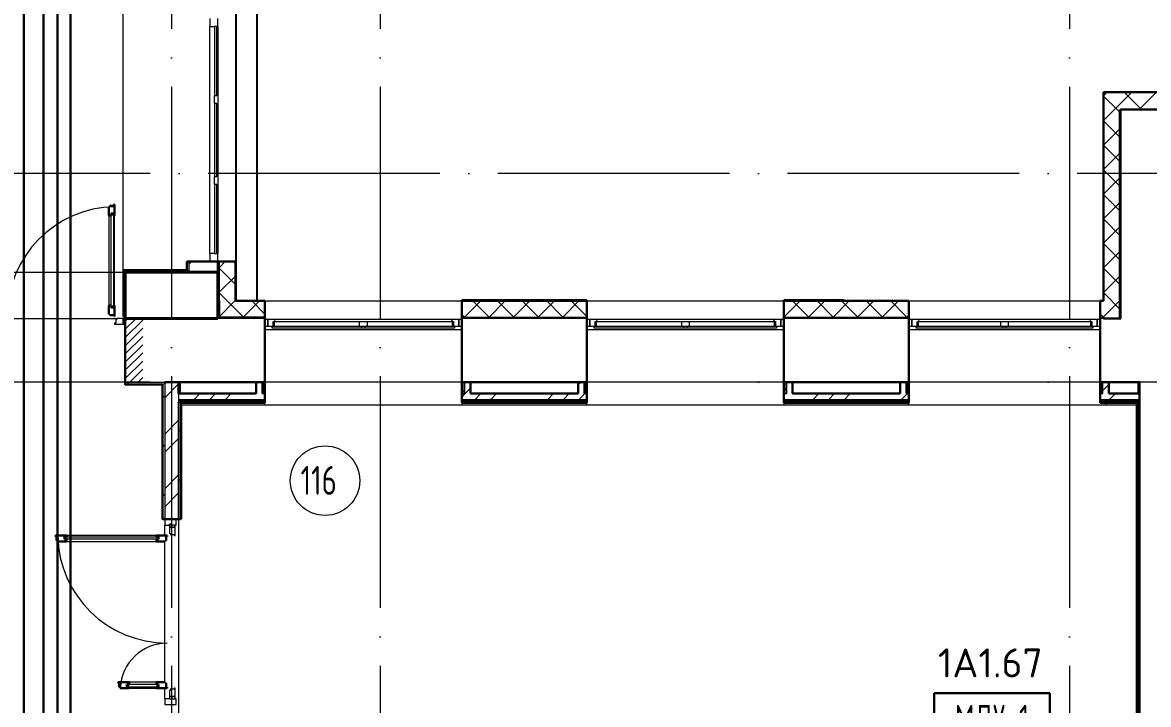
# Model space of a CAD drawing. Header units: millimetres. Extents: x -1073752 to 1436911, y -1379358 to 94781.
# Drawn here: x -1024105 to -1014384, y -905604 to -899714 of the extents above; entities that cross this region are included whole.
import ezdxf
from ezdxf.enums import TextEntityAlignment as Align

# ---------------------------------------------------------------- set-up
doc = ezdxf.new("R2010")
doc.units = ezdxf.units.MM
doc.set_wipeout_variables(frame=1)
for name, pattern in [('ADSK_Линия сетки', [25, 20, -2.5, 0, -2.5]), ('ADSK_Сверху', [450, 300, -150]), ('ADSK_Штриховая_ш2 п1_5', [4.5, 3, -1.5])]:
    doc.linetypes.add(name, pattern=pattern)
for name, color, linetype, lineweight in [('_ Окна', 7, 'Continuous', 9), ('RC-Дымоудаление', 1, 'Continuous', 30), ('Витраж', 7, 'Continuous', 9), ('Двери', 252, 'Continuous', 9), ('лс', 5, 'Continuous', 30), ('Марки помещений', 7, 'Continuous', 20), ('Несущие колонны', 7, 'Continuous', 18), ('Ограждение', 252, 'Continuous', 9), ('Окна', 7, 'Continuous', 9), ('Оси', 252, 'Continuous', 9), ('Перекрытие', 252, 'Continuous', 18), ('Стены внутренние', 7, 'Continuous', 18), ('Стены наружные', 7, 'Continuous', 18), ('Стены разрез', 7, 'Continuous', 30), ('Стены штриховка', 7, 'Continuous', 9)]:
    doc.layers.add(name, color=color, linetype=linetype, lineweight=lineweight)
doc.layers.add('RC-Позиционные_обозначения', color=7, linetype='Continuous')
doc.layers.add('Стены', color=194, linetype='Continuous')
doc.layers.add('Двери открывание', color=7, linetype='Continuous', lineweight=9, true_color=0xc0c0c0)
doc.layers.add('Линии', color=7, linetype='Continuous', lineweight=9, true_color=0x00a600)
doc.styles.add('GOST Common_3', font='', dxfattribs={"height": 3.5})
doc.styles.add('ISOCPEUR', font='isocpeur.ttf', dxfattribs={"height": 250})
doc.styles.add('RubezhCAD', font='isocpeur.ttf')
doc.styles.get("Standard").update_dxf_attribs({"font": 'arial.ttf'})
doc.styles.get('GOST Common_3').set_extended_font_data('GOST 2.304 type A')

# ---------------------------------------------------------------- blocks, each defined once
blk = doc.blocks.new('1 этаж')
at = {"layer": 'Двери', "lineweight": 18, "true_color": 0x636466}
h = blk.add_hatch(dxfattribs=at)
h.set_pattern_fill('FP_2', color=251, style=0, pattern_type=2)
h.set_pattern_definition([(45, (-31805.8, -5068.73), (-35.3553, 35.3553), [])])
h.paths.add_polyline_path([(-32555.8, -5343.7), (-32555.8, -4793.7), (-32705.8, -4793.7), (-32705.8, -5343.7)])
h.paths.add_polyline_path([(-30805.8, -5343.7), (-30655.8, -5343.7), (-30655.8, -4793.7), (-30805.8, -4793.7), (-30805.8, -4877.7)])
at = {"layer": 'Ограждение', "true_color": 0x636466}
h = blk.add_hatch(dxfattribs=at)
h.set_pattern_fill('FP_25', color=251, style=0, pattern_type=2)
h.set_pattern_definition([(0, (-32119.8, 96), (0, 600), []), (90, (-32119.8, 96), (-600, 4e-14), [])])
h.paths.add_polyline_path([(-30485.8, -6528.7), (-30485.8, -5363.7), (-30490.8, -5368.7), (-30490.8, -6528.7)])
at = {"layer": '_ Окна', "color": 251, "lineweight": 18, "true_color": 0x636466}
for p, q in [((-30075.8, -2203.7), (-30075.8, -2273.7)), ((-30005.8, -2273.7), (-30005.8, -2203.7)), ((-30075.8, -2273.7), (-30035.8, -2273.7)), ((-30015.8, -2273.7), (-30005.8, -2273.7)), ((-30035.8, -4233.7), (-30075.8, -4233.7)), ((-30075.8, -4233.7), (-30075.8, -4303.7)), ((-30005.8, -4233.7), (-30015.8, -4233.7)), ((-30005.8, -4303.7), (-30005.8, -4233.7)), ((-29516.4, -4803.7), (-29575.8, -4803.7)), ((-29575.8, -4803.7), (-29575.8, -4861.7)), ((-29529.8, -4861.7), (-29529.8, -4820.7)), ((-29529.8, -4820.7), (-29517.8, -4820.7)), ((-29511.8, -4820.7), (-29516.4, -4803.7)), ((-27985.2, -4803.7), (-27989.8, -4820.7)), ((-27925.8, -4803.7), (-27985.2, -4803.7)), ((-27983.8, -4820.7), (-27971.8, -4820.7)), ((-27971.8, -4820.7), (-27971.8, -4861.7)), ((-27925.8, -4861.7), (-27925.8, -4803.7)), ((-26736.4, -4803.7), (-26795.8, -4803.7)), ((-26795.8, -4803.7), (-26795.8, -4861.7)), ((-26749.8, -4861.7), (-26749.8, -4820.7)), ((-26749.8, -4820.7), (-26737.8, -4820.7)), ((-26731.8, -4820.7), (-26736.4, -4803.7)), ((-25205.2, -4803.7), (-25209.8, -4820.7)), ((-25145.8, -4803.7), (-25205.2, -4803.7)), ((-25203.8, -4820.7), (-25191.8, -4820.7)), ((-25191.8, -4820.7), (-25191.8, -4861.7)), ((-25145.8, -4861.7), (-25145.8, -4803.7)), ((-23956.4, -4803.7), (-24015.8, -4803.7)), ((-24015.8, -4803.7), (-24015.8, -4861.7)), ((-23969.8, -4861.7), (-23969.8, -4820.7)), ((-23969.8, -4820.7), (-23957.8, -4820.7)), ((-23951.8, -4820.7), (-23956.4, -4803.7)), ((-22475.2, -4803.7), (-22479.8, -4820.7)), ((-22415.8, -4803.7), (-22475.2, -4803.7)), ((-22473.8, -4820.7), (-22461.8, -4820.7)), ((-22461.8, -4820.7), (-22461.8, -4861.7)), ((-22415.8, -4861.7), (-22415.8, -4803.7)), ((-29575.8, -4861.7), (-29537.8, -4861.7)), ((-27963.8, -4861.7), (-27925.8, -4861.7)), ((-26795.8, -4861.7), (-26757.8, -4861.7)), ((-25183.8, -4861.7), (-25145.8, -4861.7)), ((-24015.8, -4861.7), (-23977.8, -4861.7)), ((-22453.8, -4861.7), (-22415.8, -4861.7))]:
    blk.add_line(p, q, dxfattribs=at)
at = {"layer": '_ Окна', "color": 251, "true_color": 0x636466}
for p, q in [((-30035.8, -2273.7), (-30035.8, -2868.7)), ((-30015.8, -2273.7), (-30035.8, -2273.7)), ((-30015.8, -2868.7), (-30015.8, -2273.7)), ((-30035.8, -2868.7), (-30015.8, -2868.7)), ((-30035.8, -2938.7), (-30035.8, -3568.7)), ((-30015.8, -2938.7), (-30035.8, -2938.7)), ((-30015.8, -3568.7), (-30015.8, -2938.7)), ((-30035.8, -3568.7), (-30015.8, -3568.7)), ((-30035.8, -3638.7), (-30035.8, -4233.7)), ((-30015.8, -3638.7), (-30035.8, -3638.7)), ((-30015.8, -4233.7), (-30015.8, -3638.7)), ((-30035.8, -4233.7), (-30015.8, -4233.7)), ((-29575.8, -4803.7), (-29600.8, -4803.7)), ((-29575.8, -4861.7), (-29575.8, -4803.7)), ((-27900.8, -4803.7), (-27925.8, -4803.7)), ((-27925.8, -4803.7), (-27925.8, -4861.7)), ((-26795.8, -4803.7), (-26820.8, -4803.7)), ((-26795.8, -4861.7), (-26795.8, -4803.7)), ((-25120.8, -4803.7), (-25145.8, -4803.7)), ((-25145.8, -4803.7), (-25145.8, -4861.7)), ((-24015.8, -4803.7), (-24040.8, -4803.7)), ((-24015.8, -4861.7), (-24015.8, -4803.7)), ((-22390.8, -4803.7), (-22415.8, -4803.7)), ((-22415.8, -4803.7), (-22415.8, -4861.7)), ((-29600.8, -4861.7), (-29575.8, -4861.7)), ((-27925.8, -4861.7), (-27900.8, -4861.7)), ((-26820.8, -4861.7), (-26795.8, -4861.7)), ((-25145.8, -4861.7), (-25120.8, -4861.7)), ((-24040.8, -4861.7), (-24015.8, -4861.7)), ((-22415.8, -4861.7), (-22390.8, -4861.7))]:
    blk.add_line(p, q, dxfattribs=at)
at = {"layer": 'Витраж', "color": 251, "lineweight": 18, "true_color": 0x636466}
for p, q in [((-30465.8, -6528.7), (-30465.8, -6578.7)), ((-30365.8, -6528.7), (-30465.8, -6528.7)), ((-30465.8, -6578.7), (-30425.8, -6578.7)), ((-30375.8, -6578.7), (-30365.8, -6578.7)), ((-30365.8, -6578.7), (-30365.8, -6528.7))]:
    blk.add_line(p, q, dxfattribs=at)
at = {"layer": 'Витраж', "color": 251, "lineweight": 18, "true_color": 0x636466, "extrusion": (0, 0, -1)}
for p, q in [((-30465.8, -8078.7), (-30465.8, -8128.7)), ((-30425.8, -8078.7), (-30465.8, -8078.7)), ((-30465.8, -8128.7), (-30365.8, -8128.7)), ((-30365.8, -8078.7), (-30375.8, -8078.7)), ((-30365.8, -8128.7), (-30365.8, -8078.7))]:
    blk.add_line(p, q, dxfattribs=at)
at = {"layer": 'Двери', "color": 251, "lineweight": 30, "true_color": 0x636466}
for p, q in [((-30939.8, -3829.7), (-30947.8, -3829.7)), ((-30947.8, -3829.7), (-30947.8, -3905.7)), ((-30905.8, -3820.7), (-30939.8, -3820.7)), ((-30939.8, -3820.7), (-30939.8, -3829.7)), ((-30927.8, -3905.7), (-30927.8, -3887.7)), ((-30927.8, -3887.7), (-30906.8, -3887.7)), ((-30906.8, -3887.7), (-30906.8, -3905.7)), ((-30897.8, -3811.7), (-30905.8, -3811.7)), ((-30905.8, -3811.7), (-30905.8, -3820.7)), ((-30897.8, -3905.7), (-30897.8, -3811.7)), ((-30947.8, -3905.7), (-30927.8, -3905.7)), ((-30906.8, -3905.7), (-30897.8, -3905.7)), ((-30947.8, -4681.7), (-30947.8, -4757.7)), ((-30947.8, -4681.7), (-30927.8, -4681.7)), ((-30947.8, -4757.7), (-30939.8, -4757.7)), ((-30939.8, -4757.7), (-30939.8, -4766.7)), ((-30927.8, -4681.7), (-30927.8, -4699.7)), ((-30927.8, -4699.7), (-30906.8, -4699.7)), ((-30906.8, -4681.7), (-30897.8, -4681.7)), ((-30906.8, -4699.7), (-30906.8, -4681.7)), ((-30897.8, -4775.7), (-30897.8, -4681.7)), ((-30939.8, -4766.7), (-30905.8, -4766.7)), ((-30905.8, -4766.7), (-30905.8, -4775.7)), ((-30905.8, -4775.7), (-30897.8, -4775.7)), ((-31313.8, -6670.7), (-31407.8, -6670.7)), ((-31407.8, -6670.7), (-31407.8, -6678.7)), ((-31407.8, -6678.7), (-31398.8, -6678.7)), ((-31398.8, -6678.7), (-31398.8, -6712.7)), ((-31331.8, -6679.7), (-31313.8, -6679.7)), ((-31331.8, -6700.7), (-31331.8, -6679.7)), ((-31313.8, -6700.7), (-31331.8, -6700.7)), ((-31313.8, -6679.7), (-31313.8, -6670.7)), ((-31313.8, -6720.7), (-31313.8, -6700.7)), ((-30443.8, -6670.7), (-30537.8, -6670.7)), ((-30537.8, -6679.7), (-30537.8, -6670.7)), ((-30519.8, -6679.7), (-30537.8, -6679.7)), ((-30537.8, -6700.7), (-30519.8, -6700.7)), ((-30537.8, -6720.7), (-30537.8, -6700.7)), ((-30519.8, -6700.7), (-30519.8, -6679.7)), ((-30452.8, -6712.7), (-30452.8, -6678.7)), ((-30452.8, -6678.7), (-30443.8, -6678.7)), ((-30443.8, -6678.7), (-30443.8, -6670.7)), ((-31398.8, -6712.7), (-31389.8, -6712.7)), ((-31389.8, -6712.7), (-31389.8, -6720.7)), ((-31389.8, -6720.7), (-31313.8, -6720.7)), ((-30537.8, -6720.7), (-30461.8, -6720.7)), ((-30461.8, -6720.7), (-30461.8, -6712.7)), ((-30461.8, -6712.7), (-30452.8, -6712.7)), ((-30773.8, -7936.7), (-30867.8, -7936.7)), ((-30867.8, -7936.7), (-30867.8, -7944.7)), ((-30867.8, -7944.7), (-30858.8, -7944.7)), ((-30858.8, -7944.7), (-30858.8, -7978.7)), ((-30773.8, -7956.7), (-30791.8, -7956.7)), ((-30791.8, -7956.7), (-30791.8, -7977.7)), ((-30773.8, -7936.7), (-30773.8, -7956.7)), ((-30461.8, -7936.7), (-30537.8, -7936.7)), ((-30537.8, -7936.7), (-30537.8, -7956.7)), ((-30537.8, -7956.7), (-30519.8, -7956.7)), ((-30519.8, -7956.7), (-30519.8, -7977.7)), ((-30461.8, -7944.7), (-30461.8, -7936.7)), ((-30452.8, -7944.7), (-30461.8, -7944.7)), ((-30452.8, -7978.7), (-30452.8, -7944.7)), ((-30858.8, -7978.7), (-30849.8, -7978.7)), ((-30849.8, -7978.7), (-30849.8, -7986.7)), ((-30849.8, -7986.7), (-30773.8, -7986.7)), ((-30791.8, -7977.7), (-30773.8, -7977.7)), ((-30773.8, -7977.7), (-30773.8, -7986.7)), ((-30537.8, -7977.7), (-30537.8, -7986.7)), ((-30519.8, -7977.7), (-30537.8, -7977.7)), ((-30537.8, -7986.7), (-30443.8, -7986.7)), ((-30443.8, -7978.7), (-30452.8, -7978.7)), ((-30443.8, -7986.7), (-30443.8, -7978.7))]:
    blk.add_line(p, q, dxfattribs=at)
at = {"layer": 'Двери', "color": 251, "true_color": 0x636466}
for p, q in [((-30927.8, -4699.7), (-30927.8, -3887.7)), ((-30927.8, -3887.7), (-30906.8, -3887.7)), ((-30906.8, -3887.7), (-30906.8, -4699.7)), ((-30947.8, -3905.7), (-30947.8, -4681.7)), ((-30897.8, -4681.7), (-30897.8, -3905.7)), ((-30906.8, -4699.7), (-30927.8, -4699.7)), ((-30888.8, -4835.7), (-30897.8, -4835.7)), ((-30897.8, -4835.7), (-30897.8, -4843.7)), ((-30897.8, -4843.7), (-30825.8, -4843.7)), ((-30874.8, -4801.7), (-30888.8, -4801.7)), ((-30888.8, -4801.7), (-30888.8, -4835.7)), ((-30874.8, -4793.7), (-30874.8, -4801.7)), ((-30825.8, -4793.7), (-30874.8, -4793.7)), ((-30805.8, -4793.7), (-30825.8, -4793.7)), ((-30825.8, -4793.7), (-30825.8, -4843.7)), ((-30825.8, -4843.7), (-30825.8, -4793.7)), ((-30825.8, -4843.7), (-30805.8, -4843.7)), ((-30805.8, -4843.7), (-30805.8, -4793.7)), ((-30375.8, -6578.7), (-30425.8, -6578.7)), ((-30425.8, -6578.7), (-30425.8, -6598.7)), ((-30425.8, -6598.7), (-30375.8, -6598.7)), ((-30375.8, -6598.7), (-30425.8, -6598.7)), ((-30425.8, -6598.7), (-30425.8, -6647.7)), ((-30375.8, -6598.7), (-30375.8, -6578.7)), ((-30375.8, -6670.7), (-30375.8, -6598.7)), ((-31331.8, -6679.7), (-30519.8, -6679.7)), ((-31331.8, -6700.7), (-31331.8, -6679.7)), ((-30519.8, -6700.7), (-31331.8, -6700.7)), ((-30537.8, -6670.7), (-31313.8, -6670.7)), ((-30519.8, -6679.7), (-30519.8, -6700.7)), ((-30425.8, -6647.7), (-30417.8, -6647.7)), ((-30417.8, -6647.7), (-30417.8, -6661.7)), ((-30417.8, -6661.7), (-30383.8, -6661.7)), ((-30383.8, -6661.7), (-30383.8, -6670.7)), ((-30383.8, -6670.7), (-30375.8, -6670.7)), ((-31313.8, -6720.7), (-30537.8, -6720.7)), ((-30519.8, -7956.7), (-30791.8, -7956.7)), ((-30791.8, -7956.7), (-30791.8, -7977.7)), ((-30537.8, -7936.7), (-30773.8, -7936.7)), ((-30519.8, -7977.7), (-30519.8, -7956.7)), ((-30791.8, -7977.7), (-30519.8, -7977.7)), ((-30773.8, -7986.7), (-30537.8, -7986.7)), ((-30425.8, -8009.7), (-30425.8, -8058.7)), ((-30417.8, -8009.7), (-30425.8, -8009.7)), ((-30375.8, -8058.7), (-30425.8, -8058.7)), ((-30425.8, -8058.7), (-30425.8, -8078.7)), ((-30425.8, -8058.7), (-30375.8, -8058.7)), ((-30383.8, -7995.7), (-30417.8, -7995.7)), ((-30417.8, -7995.7), (-30417.8, -8009.7)), ((-30375.8, -7986.7), (-30383.8, -7986.7)), ((-30383.8, -7986.7), (-30383.8, -7995.7)), ((-30375.8, -8058.7), (-30375.8, -7986.7)), ((-30375.8, -8078.7), (-30375.8, -8058.7)), ((-30425.8, -8078.7), (-30375.8, -8078.7))]:
    blk.add_line(p, q, dxfattribs=at)
at = {"layer": 'Двери', "color": 251, "linetype": 'ADSK_Штриховая_ш2 п1_5', "true_color": 0x636466}
for p, q in [((-30655.8, -4793.7), (-30805.8, -4793.7)), ((-30805.8, -4793.7), (-30805.8, -5343.7)), ((-30805.8, -5343.7), (-30655.8, -5343.7))]:
    blk.add_line(p, q, dxfattribs=at)
at = {"layer": 'Двери открывание', "color": 251, "true_color": 0x636466}
for centre, radius, start, end in [((-30879.8, -4775.7), 946, 91.09026, 180), ((-30443.8, -6652.7), 946, 181.09026, 270), ((-30443.8, -8004.7), 406, 90, 177.45896)]:
    blk.add_arc(centre, radius, start, end, dxfattribs=at)
at = {"layer": 'Линии', "color": 251, "linetype": 'ADSK_Сверху', "ltscale": 100, "true_color": 0x636466}
blk.add_line((-32555.8, -4393.7), (-30805.8, -4393.7), dxfattribs=at)
at = {"layer": 'Марки помещений', "color": 251, "true_color": 0x636466}
blk.add_circle((-29081.5, -6195.7), 300, dxfattribs=at)
at = {"layer": 'Несущие колонны', "color": 251, "lineweight": 40, "true_color": 0x636466}
for p, q in [((-30805.8, -4393.7), (-30005.8, -4393.7)), ((-30805.8, -4793.7), (-30805.8, -4393.7)), ((-30255.8, -4393.7), (-30805.8, -4393.7)), ((-30805.8, -4393.7), (-30805.8, -4793.7)), ((-30005.8, -4393.7), (-30005.8, -4793.7)), ((-30005.8, -4793.7), (-30005.8, -4393.7)), ((-30005.8, -4793.7), (-30805.8, -4793.7)), ((-30805.8, -4793.7), (-30655.8, -4793.7)), ((-30655.8, -4793.7), (-30005.8, -4793.7))]:
    blk.add_line(p, q, dxfattribs=at)
at = {"layer": 'Несущие колонны', "color": 251, "true_color": 0x636466}
blk.add_line((-30005.8, -4393.7), (-30255.8, -4393.7), dxfattribs=at)
at = {"layer": 'Ограждение', "color": 251, "true_color": 0x636466}
for p, q in [((-30825.8, -4378.7), (-30825.8, -988.7)), ((-30820.8, -4378.7), (-30825.8, -4378.7)), ((-27900.8, -4893.7), (-29600.8, -4893.7)), ((-25120.8, -4893.7), (-26820.8, -4893.7)), ((-22390.8, -4893.7), (-24040.8, -4893.7)), ((-30330.8, -5443.7), (-30330.8, -5343.7)), ((-27900.8, -5343.7), (-29600.8, -5343.7)), ((-25120.8, -5343.7), (-26820.8, -5343.7)), ((-22390.8, -5343.7), (-24040.8, -5343.7)), ((-22065.8, -5343.7), (-22065.8, -5443.7)), ((-30805.8, -5368.7), (-30805.8, -5363.7)), ((-30805.8, -5368.7), (-30490.8, -5368.7)), ((-30490.8, -5368.7), (-30485.8, -5363.7)), ((-30490.8, -5368.7), (-30490.8, -6528.7)), ((-29600.8, -5543.7), (-29600.8, -5523.7)), ((-27900.8, -5523.7), (-27900.8, -5543.7)), ((-26820.8, -5543.7), (-26820.8, -5523.7)), ((-25120.8, -5523.7), (-25120.8, -5543.7)), ((-24040.8, -5543.7), (-24040.8, -5523.7)), ((-22340.8, -5523.7), (-22340.8, -5543.7)), ((-22065.8, -5543.7), (-30330.8, -5543.7)), ((-30320.8, -5543.7), (-30320.8, -6528.7)), ((-27900.8, -5543.7), (-29600.8, -5543.7)), ((-25120.8, -5543.7), (-26820.8, -5543.7)), ((-22340.8, -5543.7), (-24040.8, -5543.7)), ((-22075.8, -8693.7), (-22075.8, -5543.7)), ((-30485.8, -6528.7), (-30490.8, -6528.7)), ((-30320.8, -6528.7), (-30330.8, -6528.7))]:
    blk.add_line(p, q, dxfattribs=at)
at = {"layer": 'Окна', "color": 251, "true_color": 0x636466}
for p, q in [((-30075.8, -4233.7), (-30075.8, -2273.7)), ((-30005.8, -2273.7), (-30005.8, -4233.7)), ((-30035.8, -2938.7), (-30035.8, -2868.7)), ((-30035.8, -3638.7), (-30035.8, -3568.7)), ((-29517.8, -4820.7), (-28785.8, -4820.7)), ((-29517.8, -4861.7), (-29517.8, -4820.7)), ((-27985.2, -4803.7), (-29516.4, -4803.7)), ((-28785.8, -4820.7), (-28715.8, -4820.7)), ((-28785.8, -4820.7), (-28785.8, -4861.7)), ((-28715.8, -4820.7), (-27983.8, -4820.7)), ((-28715.8, -4861.7), (-28715.8, -4820.7)), ((-27983.8, -4820.7), (-27983.8, -4861.7)), ((-26737.8, -4820.7), (-26005.8, -4820.7)), ((-26737.8, -4861.7), (-26737.8, -4820.7)), ((-25205.2, -4803.7), (-26736.4, -4803.7)), ((-26005.8, -4820.7), (-25935.8, -4820.7)), ((-26005.8, -4820.7), (-26005.8, -4861.7)), ((-25935.8, -4820.7), (-25203.8, -4820.7)), ((-25935.8, -4861.7), (-25935.8, -4820.7)), ((-25203.8, -4820.7), (-25203.8, -4861.7)), ((-23957.8, -4820.7), (-23250.8, -4820.7)), ((-23957.8, -4861.7), (-23957.8, -4820.7)), ((-22475.2, -4803.7), (-23956.4, -4803.7)), ((-23250.8, -4820.7), (-23180.8, -4820.7)), ((-23250.8, -4820.7), (-23250.8, -4861.7)), ((-23180.8, -4820.7), (-22473.8, -4820.7)), ((-23180.8, -4861.7), (-23180.8, -4820.7)), ((-22473.8, -4820.7), (-22473.8, -4861.7)), ((-29537.8, -4861.7), (-28765.8, -4861.7)), ((-29537.8, -4878.7), (-29537.8, -4861.7)), ((-28765.8, -4878.7), (-29537.8, -4878.7)), ((-28765.8, -4861.7), (-28735.8, -4861.7)), ((-28765.8, -4861.7), (-28765.8, -4878.7)), ((-28735.8, -4878.7), (-28765.8, -4878.7)), ((-28735.8, -4861.7), (-27963.8, -4861.7)), ((-28735.8, -4878.7), (-28735.8, -4861.7)), ((-27963.8, -4878.7), (-28735.8, -4878.7)), ((-27963.8, -4861.7), (-27963.8, -4878.7)), ((-26757.8, -4861.7), (-25985.8, -4861.7)), ((-26757.8, -4878.7), (-26757.8, -4861.7)), ((-25985.8, -4878.7), (-26757.8, -4878.7)), ((-25985.8, -4861.7), (-25955.8, -4861.7)), ((-25985.8, -4861.7), (-25985.8, -4878.7)), ((-25955.8, -4878.7), (-25985.8, -4878.7)), ((-25955.8, -4861.7), (-25183.8, -4861.7)), ((-25955.8, -4878.7), (-25955.8, -4861.7)), ((-25183.8, -4878.7), (-25955.8, -4878.7)), ((-25183.8, -4861.7), (-25183.8, -4878.7)), ((-23977.8, -4861.7), (-23230.8, -4861.7)), ((-23977.8, -4878.7), (-23977.8, -4861.7)), ((-23230.8, -4878.7), (-23977.8, -4878.7)), ((-23230.8, -4861.7), (-23200.8, -4861.7)), ((-23230.8, -4861.7), (-23230.8, -4878.7)), ((-23200.8, -4878.7), (-23230.8, -4878.7)), ((-23200.8, -4861.7), (-22453.8, -4861.7)), ((-23200.8, -4878.7), (-23200.8, -4861.7)), ((-22453.8, -4878.7), (-23200.8, -4878.7)), ((-22453.8, -4861.7), (-22453.8, -4878.7))]:
    blk.add_line(p, q, dxfattribs=at)
at = {"layer": 'Оси', "color": 251, "linetype": 'ADSK_Линия сетки', "ltscale": 100, "true_color": 0x636466}
for p, q in [((-30405.8, 32206.9), (-30405.8, -33769.9)), ((-28605.8, 32206.9), (-28605.8, -33769.9)), ((-22655.8, 32206.9), (-22655.8, -32499.9)), ((4411.5, -3543.7), (-72528.1, -3543.7)), ((4411.5, -5343.7), (-72528.1, -5343.7))]:
    blk.add_line(p, q, dxfattribs=at)
at = {"layer": 'Перекрытие', "color": 251, "ltscale": 100, "true_color": 0x636466}
blk.add_line((-32486.8, -4793.7), (-30874.8, -4793.7), dxfattribs=at)
at = {"layer": 'Стены', "color": 251, "true_color": 0x636466}
for p, q in [((-29670.8, -1835.7), (-29670.8, -4641.7)), ((-29850.8, -2031.6), (-29850.8, -4641.7))]:
    blk.add_line(p, q, dxfattribs=at)
at = {"layer": 'Стены внутренние', "color": 251, "true_color": 0x636466}
for p, q in [((-29853.8, -2203.7), (-29853.8, -4303.7)), ((-22210.8, -2993.7), (-22220.8, -2993.7)), ((-22210.8, -2993.7), (-22210.8, -4793.7)), ((-29600.8, -4641.7), (-27900.8, -4641.7)), ((-26820.8, -4641.7), (-25120.8, -4641.7)), ((-24040.8, -4641.7), (-22390.8, -4641.7)), ((-29600.8, -4793.7), (-30005.8, -4793.7)), ((-26820.8, -4793.7), (-27900.8, -4793.7)), ((-24040.8, -4793.7), (-25120.8, -4793.7)), ((-22362.8, -4793.7), (-22390.8, -4793.7)), ((-30805.8, -5343.7), (-30465.8, -5343.7))]:
    blk.add_line(p, q, dxfattribs=at)
at = {"layer": 'Стены внутренние', "color": 251, "lineweight": 30, "true_color": 0x636466}
for p, q in [((-21560.8, -2841.7), (-22362.8, -2841.7)), ((-22362.8, -2841.7), (-22362.8, -4641.7)), ((-29853.8, -4303.7), (-29995.8, -4303.7)), ((-29853.8, -4641.7), (-29853.8, -4303.7)), ((-29995.8, -4641.7), (-30005.8, -4641.7)), ((-30005.8, -4641.7), (-30005.8, -4783.7)), ((-29600.8, -4641.7), (-29853.8, -4641.7)), ((-29600.8, -4783.7), (-29600.8, -4641.7)), ((-27900.8, -4641.7), (-27900.8, -4783.7)), ((-26820.8, -4783.7), (-26820.8, -4641.7)), ((-24040.8, -4641.7), (-25120.8, -4641.7)), ((-25120.8, -4641.7), (-25120.8, -4783.7)), ((-24040.8, -4783.7), (-24040.8, -4641.7)), ((-22362.8, -4641.7), (-22390.8, -4641.7)), ((-22390.8, -4641.7), (-22390.8, -4783.7)), ((-30005.8, -4793.7), (-30805.8, -4793.7)), ((-30805.8, -4793.7), (-30805.8, -5343.7)), ((-29600.8, -5343.7), (-29600.8, -4793.7)), ((-27900.8, -4793.7), (-27900.8, -5343.7)), ((-26820.8, -5343.7), (-26820.8, -4793.7)), ((-25120.8, -4793.7), (-25120.8, -5343.7)), ((-24040.8, -5343.7), (-24040.8, -4793.7)), ((-22390.8, -4793.7), (-22390.8, -5343.7)), ((-22220.8, -4793.7), (-22362.8, -4793.7)), ((-30345.8, -5343.7), (-29675.8, -5343.7)), ((-27825.8, -5343.7), (-26895.8, -5343.7)), ((-25045.8, -5343.7), (-24115.8, -5343.7)), ((-22315.8, -5343.7), (-22050.8, -5343.7)), ((-22050.8, -5343.7), (-22050.8, -5443.7))]:
    blk.add_line(p, q, dxfattribs=at)
at = {"layer": 'Стены внутренние', "color": 251, "linetype": 'Continuous', "lineweight": 9, "true_color": 0x636466}
for p, q in [((-22360.8, -2872.9), (-22331.6, -2843.7)), ((-22241.9, -2993.7), (-22360.8, -2874.8)), ((-22269.5, -2993.7), (-22119.5, -2843.7)), ((-22039.7, -2983.7), (-22179.7, -2843.7)), ((-22047.4, -2983.7), (-21907.4, -2843.7)), ((-22360.8, -3085), (-22269.5, -2993.7)), ((-22210.8, -3024.8), (-22241.9, -2993.7)), ((-22362.8, -3053.6), (-22360.8, -3053.6)), ((-22210.8, -3236.9), (-22360.8, -3086.9)), ((-22360.8, -3297.2), (-22210.8, -3147.2)), ((-22210.8, -3449.1), (-22360.8, -3299.1)), ((-22362.8, -3358.4), (-22360.8, -3358.4)), ((-22360.8, -3509.3), (-22210.8, -3359.3)), ((-22360.8, -3418.8), (-22362.8, -3422.3)), ((-22210.8, -3661.2), (-22360.8, -3511.2)), ((-22360.8, -3721.4), (-22210.8, -3571.4)), ((-22362.8, -3764.8), (-22360.8, -3764.8)), ((-22210.8, -3873.3), (-22360.8, -3723.3)), ((-22360.8, -3933.6), (-22210.8, -3783.6)), ((-22360.8, -3894), (-22362.8, -3890.5)), ((-22210.8, -4085.5), (-22360.8, -3935.5)), ((-22360.8, -4145.7), (-22210.8, -3995.7)), ((-22362.8, -4171.2), (-22360.8, -4171.2)), ((-22210.8, -4297.6), (-22360.8, -4147.6)), ((-22360.8, -4357.8), (-22210.8, -4207.8)), ((-29995.8, -4356.1), (-29945.5, -4305.7)), ((-29855.8, -4501.5), (-29995.8, -4361.5)), ((-22210.8, -4509.7), (-22360.8, -4359.7)), ((-29995.8, -4568.2), (-29855.8, -4428.2)), ((-29855.8, -4374.4), (-29853.8, -4374.4)), ((-22360.8, -4570), (-22210.8, -4420)), ((-22362.8, -4476), (-22360.8, -4476)), ((-22360.8, -4503.6), (-22362.8, -4500.1)), ((-29999.2, -4783.7), (-29859.2, -4643.7)), ((-29925.7, -4643.7), (-29995.8, -4573.6)), ((-29785.7, -4783.7), (-29925.7, -4643.7)), ((-29859.2, -4643.7), (-29855.8, -4640.3)), ((-29787.1, -4783.7), (-29647.1, -4643.7)), ((-29600.8, -4756.5), (-29713.5, -4643.7)), ((-27877.9, -4783.7), (-27737.9, -4643.7)), ((-27664.4, -4783.7), (-27804.4, -4643.7)), ((-27676.5, -4643.7), (-27677.6, -4641.7)), ((-27665.7, -4783.7), (-27525.7, -4643.7)), ((-27452.2, -4783.7), (-27592.2, -4643.7)), ((-27453.6, -4783.7), (-27313.6, -4643.7)), ((-27240.1, -4783.7), (-27380.1, -4643.7)), ((-27324.5, -4643.7), (-27325.2, -4642.6)), ((-27241.5, -4783.7), (-27101.5, -4643.7)), ((-27028, -4783.7), (-27168, -4643.7)), ((-27029.3, -4783.7), (-26889.3, -4643.7)), ((-26820.8, -4778.8), (-26955.8, -4643.7)), ((-25120.2, -4783.7), (-24980.2, -4643.7)), ((-24906.6, -4783.7), (-25046.6, -4643.7)), ((-24908, -4783.7), (-24768, -4643.7)), ((-24860.9, -4643.7), (-24862, -4641.7)), ((-24694.5, -4783.7), (-24834.5, -4643.7)), ((-24709.3, -4641.7), (-24710.4, -4643.7)), ((-24695.9, -4783.7), (-24555.9, -4643.7)), ((-24482.4, -4783.7), (-24622.4, -4643.7)), ((-24483.8, -4783.7), (-24343.8, -4643.7)), ((-24270.2, -4783.7), (-24410.2, -4643.7)), ((-24271.6, -4783.7), (-24131.6, -4643.7)), ((-24058.1, -4783.7), (-24198.1, -4643.7)), ((-22210.8, -4721.9), (-22360.8, -4571.9)), ((-22360.8, -4782.1), (-22210.8, -4632.1)), ((-27876.5, -4783.7), (-27900.8, -4759.4)), ((-22388.8, -4686.5), (-22390.8, -4690)), ((-22360.8, -4784), (-22390.8, -4754)), ((-29997.8, -4783.7), (-30005.8, -4775.7)), ((-25118.8, -4783.7), (-25120.8, -4781.7)), ((-24059.5, -4783.7), (-24040.8, -4765)), ((-22362.8, -4784.1), (-22360.8, -4782.1)), ((-22351.1, -4793.7), (-22360.8, -4784))]:
    blk.add_line(p, q, dxfattribs=at)
at = {"layer": 'Стены наружные', "color": 251, "lineweight": 30, "true_color": 0x636466}
for p, q in [((-22220.8, -2993.7), (-22220.8, -4793.7)), ((-30005.8, -4303.7), (-30275.8, -4303.7)), ((-30275.8, -4303.7), (-30275.8, -4378.7)), ((-30005.8, -4393.7), (-30005.8, -4303.7)), ((-30005.8, -4303.7), (-30005.8, -4793.7)), ((-29995.8, -4303.7), (-30005.8, -4303.7)), ((-30820.8, -4378.7), (-30820.8, -4778.7)), ((-30275.8, -4378.7), (-30820.8, -4378.7)), ((-30805.8, -4778.7), (-30805.8, -4393.7)), ((-30805.8, -4393.7), (-30255.8, -4393.7)), ((-29995.8, -4783.7), (-29995.8, -4641.7)), ((-26820.8, -4636.7), (-27900.8, -4636.7)), ((-27900.8, -4636.7), (-27900.8, -4641.7)), ((-27900.8, -4641.7), (-26820.8, -4641.7)), ((-26820.8, -4641.7), (-26820.8, -4636.7)), ((-24600.8, -4636.7), (-25120.8, -4636.7)), ((-25120.8, -4636.7), (-25120.8, -4641.7)), ((-24600.8, -4641.7), (-24600.8, -4636.7)), ((-30820.8, -4778.7), (-30805.8, -4778.7)), ((-29600.8, -4793.7), (-29600.8, -4783.7)), ((-27900.8, -4783.7), (-27900.8, -4793.7)), ((-26820.8, -4793.7), (-26820.8, -4783.7)), ((-25120.8, -4783.7), (-25120.8, -4793.7)), ((-24040.8, -4793.7), (-24040.8, -4783.7)), ((-22390.8, -4783.7), (-22390.8, -4793.7)), ((-22220.8, -4793.7), (-22210.8, -4793.7)), ((-30805.8, -5343.7), (-30805.8, -5363.7)), ((-30345.8, -5343.7), (-30465.8, -5343.7)), ((-30465.8, -5343.7), (-30465.8, -5358.7)), ((-30345.8, -5443.7), (-30345.8, -5343.7)), ((-29675.8, -5343.7), (-29675.8, -5443.7)), ((-29600.8, -5343.7), (-29675.8, -5343.7)), ((-29600.8, -5523.7), (-29600.8, -5343.7)), ((-27900.8, -5343.7), (-27900.8, -5523.7)), ((-27825.8, -5343.7), (-27900.8, -5343.7)), ((-27825.8, -5443.7), (-27825.8, -5343.7)), ((-26895.8, -5343.7), (-26895.8, -5443.7)), ((-26820.8, -5343.7), (-26895.8, -5343.7)), ((-26820.8, -5523.7), (-26820.8, -5343.7)), ((-25120.8, -5343.7), (-25120.8, -5523.7)), ((-25045.8, -5343.7), (-25120.8, -5343.7)), ((-25045.8, -5443.7), (-25045.8, -5343.7)), ((-24115.8, -5343.7), (-24115.8, -5443.7)), ((-24040.8, -5343.7), (-24115.8, -5343.7)), ((-24040.8, -5523.7), (-24040.8, -5343.7)), ((-22390.8, -5343.7), (-22390.8, -5523.7)), ((-22315.8, -5343.7), (-22390.8, -5343.7)), ((-22315.8, -5443.7), (-22315.8, -5343.7)), ((-30805.8, -5363.7), (-30485.8, -5363.7)), ((-30485.8, -5363.7), (-30485.8, -6528.7)), ((-30480.8, -5358.7), (-30480.8, -5363.7)), ((-29675.8, -5443.7), (-30345.8, -5443.7)), ((-30345.8, -5518.7), (-30345.8, -5523.7)), ((-30330.8, -5523.7), (-29600.8, -5523.7)), ((-30330.8, -6528.7), (-30330.8, -5523.7)), ((-27900.8, -5523.7), (-26820.8, -5523.7)), ((-26895.8, -5443.7), (-27825.8, -5443.7)), ((-25120.8, -5523.7), (-24040.8, -5523.7)), ((-24115.8, -5443.7), (-25045.8, -5443.7)), ((-22390.8, -5523.7), (-22065.8, -5523.7)), ((-22050.8, -5443.7), (-22315.8, -5443.7)), ((-22050.8, -5518.7), (-22065.8, -5518.7)), ((-22065.8, -5518.7), (-22050.8, -5518.7)), ((-22065.8, -5523.7), (-22065.8, -8703.7)), ((-22050.8, -8838.7), (-22050.8, -5443.7)), ((-30485.8, -6528.7), (-30330.8, -6528.7))]:
    blk.add_line(p, q, dxfattribs=at)
at = {"layer": 'Стены наружные', "color": 251, "linetype": 'Continuous', "lineweight": 9, "true_color": 0x636466}
for p, q in [((-22210.8, -3004), (-22220.8, -3004)), ((-22210.8, -3104), (-22220.8, -3104)), ((-22210.8, -3204), (-22220.8, -3204)), ((-22210.8, -3304), (-22220.8, -3304)), ((-22210.8, -3404), (-22220.8, -3404)), ((-22210.8, -3504), (-22220.8, -3504)), ((-22210.8, -3604), (-22220.8, -3604)), ((-22210.8, -3704), (-22220.8, -3704)), ((-22210.8, -3804), (-22220.8, -3804)), ((-22210.8, -3904), (-22220.8, -3904)), ((-22210.8, -4004), (-22220.8, -4004)), ((-22210.8, -4104), (-22220.8, -4104)), ((-22210.8, -4204), (-22220.8, -4204)), ((-30275.8, -4353.2), (-30270.8, -4348.2)), ((-30255.8, -4326.2), (-30233.4, -4303.7)), ((-29995.8, -4304), (-30005.8, -4304)), ((-22210.8, -4304), (-22220.8, -4304)), ((-30669.9, -4393.7), (-30654.9, -4378.7)), ((-30009.1, -4393.7), (-30005.8, -4390.5)), ((-29995.8, -4404), (-30005.8, -4404)), ((-22210.8, -4404), (-22220.8, -4404)), ((-30820.8, -4544.7), (-30805.8, -4529.7)), ((-29995.8, -4504), (-30005.8, -4504)), ((-22210.8, -4504), (-22220.8, -4504)), ((-29995.8, -4604), (-30005.8, -4604)), ((-27677.6, -4641.7), (-27680.5, -4636.7)), ((-24862, -4641.7), (-24864.9, -4636.7)), ((-24706.4, -4636.7), (-24709.3, -4641.7)), ((-22210.8, -4604), (-22220.8, -4604)), ((-29995.8, -4704), (-30005.8, -4704)), ((-22210.8, -4704), (-22220.8, -4704)), ((-30786.3, -5358.7), (-30771.3, -5343.7)), ((-26895.8, -5366.5), (-26873.1, -5343.7)), ((-30791.3, -5363.7), (-30786.3, -5358.7)), ((-30720.6, -5363.7), (-30715.6, -5358.7)), ((-30649.9, -5363.7), (-30644.9, -5358.7)), ((-30579.2, -5363.7), (-30574.2, -5358.7)), ((-30508.5, -5363.7), (-30503.5, -5358.7)), ((-30485.8, -5411.8), (-30480.8, -5406.8)), ((-30465.8, -5479.1), (-30345.8, -5359.1)), ((-27900.8, -5443.1), (-27888.3, -5430.6)), ((-27888.3, -5430.6), (-27875.8, -5418.1)), ((-27871.3, -5443.7), (-27825.8, -5398.2)), ((-26840.8, -5443.7), (-26833.3, -5436.2)), ((-26833.3, -5436.2), (-26820.8, -5423.7)), ((-25120.8, -5420.8), (-25108.3, -5408.3)), ((-25108.3, -5408.3), (-25095.8, -5395.8)), ((-24065.8, -5426.4), (-24053.3, -5413.9)), ((-24053.3, -5413.9), (-24040.8, -5401.4)), ((-22386, -5443.7), (-22378.3, -5436)), ((-22378.3, -5436), (-22365.8, -5423.5)), ((-22365.8, -5416.4), (-22315.8, -5366.4)), ((-30485.8, -5482.5), (-30480.8, -5477.5)), ((-30480.8, -5477.5), (-30465.8, -5462.5)), ((-30309.9, -5518.7), (-30297.4, -5506.2)), ((-30297.4, -5506.2), (-30284.9, -5493.7)), ((-30211.3, -5493.7), (-30161.3, -5443.7)), ((-30102.8, -5523.7), (-30097.8, -5518.7)), ((-30097.8, -5518.7), (-30085.3, -5506.2)), ((-30085.3, -5506.2), (-30072.8, -5493.7)), ((-30076.3, -5493.7), (-30026.3, -5443.7)), ((-29941.4, -5493.7), (-29891.4, -5443.7)), ((-29885.7, -5518.7), (-29873.2, -5506.2)), ((-29873.2, -5506.2), (-29860.7, -5493.7)), ((-29678.5, -5523.7), (-29673.5, -5518.7)), ((-29673.5, -5518.7), (-29661, -5506.2)), ((-29661, -5506.2), (-29648.5, -5493.7)), ((-27900.8, -5473.2), (-27871.3, -5443.7)), ((-27786.4, -5493.7), (-27736.4, -5443.7)), ((-27764.3, -5518.7), (-27751.8, -5506.2)), ((-27751.8, -5506.2), (-27739.3, -5493.7)), ((-27651.4, -5493.7), (-27601.4, -5443.7)), ((-27557.2, -5523.7), (-27552.2, -5518.7)), ((-27552.2, -5518.7), (-27539.7, -5506.2)), ((-27539.7, -5506.2), (-27527.2, -5493.7)), ((-27340.1, -5518.7), (-27327.6, -5506.2)), ((-27327.6, -5506.2), (-27315.1, -5493.7)), ((-27158, -5493.7), (-27108, -5443.7)), ((-27133, -5523.7), (-27128, -5518.7)), ((-27128, -5518.7), (-27115.5, -5506.2)), ((-27115.5, -5506.2), (-27103, -5493.7)), ((-27023.1, -5493.7), (-26973.1, -5443.7)), ((-26915.8, -5518.7), (-26903.3, -5506.2)), ((-26903.3, -5506.2), (-26890.8, -5493.7)), ((-26888.1, -5493.7), (-26838.1, -5443.7)), ((-25011.6, -5523.7), (-25006.6, -5518.7)), ((-25006.6, -5518.7), (-24994.1, -5506.2)), ((-24994.1, -5506.2), (-24981.6, -5493.7)), ((-24868, -5493.7), (-24818, -5443.7)), ((-24794.5, -5518.7), (-24782, -5506.2)), ((-24782, -5506.2), (-24769.5, -5493.7)), ((-24733.1, -5493.7), (-24683.1, -5443.7)), ((-24598.1, -5493.7), (-24548.1, -5443.7)), ((-24587.4, -5523.7), (-24582.4, -5518.7)), ((-24582.4, -5518.7), (-24569.9, -5506.2)), ((-24569.9, -5506.2), (-24557.4, -5493.7)), ((-24370.2, -5518.7), (-24357.7, -5506.2)), ((-24357.7, -5506.2), (-24345.2, -5493.7)), ((-24163.1, -5523.7), (-24158.1, -5518.7)), ((-24158.1, -5518.7), (-24145.6, -5506.2)), ((-24145.6, -5506.2), (-24133.1, -5493.7)), ((-24104.7, -5493.7), (-24054.7, -5443.7)), ((-22308.2, -5493.7), (-22258.2, -5443.7)), ((-22248.9, -5518.7), (-22236.4, -5506.2)), ((-22236.4, -5506.2), (-22223.9, -5493.7)), ((-30485.8, -5553.2), (-30480.8, -5548.2)), ((-30485.8, -5623.9), (-30480.8, -5618.9)), ((-30485.8, -5694.6), (-30480.8, -5689.6)), ((-30465.8, -5793.4), (-30345.8, -5673.4)), ((-30485.8, -5765.3), (-30480.8, -5760.3)), ((-30485.8, -5836), (-30480.8, -5831)), ((-30465.8, -5950.5), (-30345.8, -5830.5)), ((-30345.8, -5766.7), (-30330.8, -5751.7)), ((-30485.8, -5906.7), (-30480.8, -5901.7)), ((-30480.8, -5901.7), (-30465.8, -5886.7)), ((-30485.8, -5977.4), (-30480.8, -5972.4)), ((-30485.8, -6048.2), (-30480.8, -6043.2)), ((-30485.8, -6118.9), (-30480.8, -6113.9)), ((-30485.8, -6189.6), (-30480.8, -6184.6)), ((-30465.8, -6264.9), (-30345.8, -6144.9)), ((-30345.8, -6191), (-30330.8, -6176)), ((-30485.8, -6260.3), (-30480.8, -6255.3)), ((-30480.8, -6326), (-30465.8, -6311)), ((-30465.8, -6422), (-30345.8, -6302)), ((-30485.8, -6331), (-30480.8, -6326)), ((-30485.8, -6401.7), (-30480.8, -6396.7)), ((-30485.8, -6472.4), (-30480.8, -6467.4))]:
    blk.add_line(p, q, dxfattribs=at)
at = {"layer": 'Стены наружные', "color": 251, "true_color": 0x636466}
for p, q in [((-22210.8, -2993.7), (-21560.8, -2993.7)), ((-30255.8, -4393.7), (-30005.8, -4393.7)), ((-30338.3, -5343.7), (-30338.3, -5358.7)), ((-22058.3, -5343.7), (-22058.3, -5358.7)), ((-30330.8, -5358.7), (-30338.3, -5358.7)), ((-22058.3, -5358.7), (-22065.8, -5358.7)), ((-30465.8, -6670.7), (-30465.8, -6578.7)), ((-30345.8, -6528.7), (-30345.8, -10128.7)), ((-30465.8, -7936.7), (-30465.8, -6720.7)), ((-30465.8, -8078.7), (-30465.8, -7986.7))]:
    blk.add_line(p, q, dxfattribs=at)
at = {"layer": 'Стены разрез', "color": 251, "true_color": 0x636466}
for p, q in [((-30425.8, -6573.7), (-30425.8, -6578.7)), ((-30405.8, -6573.7), (-30425.8, -6573.7)), ((-30405.8, -6578.7), (-30405.8, -6573.7))]:
    blk.add_line(p, q, dxfattribs=at)
at = {"layer": 'Стены штриховка', "color": 251, "true_color": 0x636466}
for p, q in [((-21562.8, -2843.7), (-22362.8, -2843.7)), ((-22360.8, -4643.7), (-22360.8, -2841.7)), ((-22220.8, -2993.7), (-22220.8, -2993.7)), ((-22210.8, -2983.7), (-21560.8, -2983.7)), ((-22210.8, -2993.7), (-22210.8, -2983.7)), ((-30270.8, -4303.7), (-30270.8, -4378.7)), ((-30255.8, -4393.7), (-30255.8, -4303.7)), ((-29995.8, -4303.7), (-29995.8, -4641.7)), ((-29855.8, -4305.7), (-29995.8, -4305.7)), ((-29855.8, -4643.7), (-29855.8, -4305.7)), ((-30275.8, -4378.7), (-30255.8, -4378.7)), ((-29855.8, -4641.7), (-29853.8, -4641.7)), ((-29602.8, -4643.7), (-29855.8, -4643.7)), ((-29602.8, -4717.7), (-29602.8, -4643.7)), ((-26822.8, -4643.7), (-27898.8, -4643.7)), ((-27898.8, -4643.7), (-27898.8, -4717.7)), ((-26822.8, -4717.7), (-26822.8, -4643.7)), ((-24042.8, -4643.7), (-25118.8, -4643.7)), ((-25118.8, -4643.7), (-25118.8, -4717.7)), ((-24042.8, -4717.7), (-24042.8, -4643.7)), ((-22388.8, -4643.7), (-22388.8, -4717.7)), ((-22360.8, -4643.7), (-22388.8, -4643.7)), ((-22362.8, -4643.7), (-22362.8, -4641.7)), ((-29602.8, -4717.7), (-29600.8, -4717.7)), ((-27900.8, -4717.7), (-27898.8, -4717.7)), ((-26822.8, -4717.7), (-26820.8, -4717.7)), ((-25120.8, -4717.7), (-25118.8, -4717.7)), ((-24042.8, -4717.7), (-24040.8, -4717.7)), ((-22390.8, -4717.7), (-22388.8, -4717.7)), ((-29600.8, -4783.7), (-30005.8, -4783.7)), ((-27900.8, -4783.7), (-26820.8, -4783.7)), ((-25120.8, -4783.7), (-24040.8, -4783.7)), ((-22390.8, -4783.7), (-22362.8, -4783.7)), ((-22362.8, -4783.7), (-22362.8, -4793.7)), ((-29625.8, -5443.7), (-29625.8, -5343.7)), ((-29613.3, -5443.7), (-29613.3, -5343.7)), ((-27888.3, -5443.7), (-27888.3, -5343.7)), ((-27875.8, -5443.7), (-27875.8, -5343.7)), ((-26845.8, -5443.7), (-26845.8, -5343.7)), ((-26833.3, -5443.7), (-26833.3, -5343.7)), ((-25108.3, -5443.7), (-25108.3, -5343.7)), ((-25095.8, -5443.7), (-25095.8, -5343.7)), ((-24065.8, -5443.7), (-24065.8, -5343.7)), ((-24053.3, -5443.7), (-24053.3, -5343.7)), ((-22378.3, -5443.7), (-22378.3, -5343.7)), ((-22365.8, -5443.7), (-22365.8, -5343.7)), ((-30805.8, -5358.7), (-30480.8, -5358.7)), ((-30480.8, -5363.7), (-30480.8, -6528.7)), ((-30465.8, -5358.7), (-30465.8, -6528.7)), ((-30345.8, -5443.7), (-30345.8, -5518.7)), ((-30345.8, -5493.7), (-29600.8, -5493.7)), ((-30345.8, -5506.2), (-29600.8, -5506.2)), ((-29600.8, -5518.7), (-30345.8, -5518.7)), ((-30345.8, -5518.7), (-29600.8, -5518.7)), ((-30345.8, -6528.7), (-30345.8, -5523.7)), ((-29625.8, -5443.7), (-29600.8, -5443.7)), ((-27900.8, -5443.7), (-27875.8, -5443.7)), ((-27900.8, -5493.7), (-26820.8, -5493.7)), ((-27900.8, -5506.2), (-26820.8, -5506.2)), ((-26820.8, -5518.7), (-27900.8, -5518.7)), ((-27900.8, -5518.7), (-26820.8, -5518.7)), ((-26845.8, -5443.7), (-26820.8, -5443.7)), ((-25120.8, -5443.7), (-25095.8, -5443.7)), ((-25120.8, -5493.7), (-24040.8, -5493.7)), ((-25120.8, -5506.2), (-24040.8, -5506.2)), ((-24040.8, -5518.7), (-25120.8, -5518.7)), ((-25120.8, -5518.7), (-24040.8, -5518.7)), ((-24065.8, -5443.7), (-24040.8, -5443.7)), ((-22390.8, -5443.7), (-22365.8, -5443.7)), ((-22390.8, -5493.7), (-22050.8, -5493.7)), ((-22390.8, -5506.2), (-22050.8, -5506.2)), ((-22065.8, -5518.7), (-22390.8, -5518.7)), ((-22390.8, -5518.7), (-22065.8, -5518.7)), ((-22065.8, -5523.7), (-22065.8, -5518.7))]:
    blk.add_line(p, q, dxfattribs=at)
at = {"layer": 'Марки помещений', "color": 251, "true_color": 0x636466, "style": 'GOST Common_3', "width": 0.9}
blk.add_text('116', height=250, dxfattribs=at).set_placement((-29292.6, -6318))
blk = doc.blocks.new('RC-UGO-MDU-01')
at = {"layer": 'RC-Дымоудаление'}
blk.add_point((0, 0), dxfattribs=at)
blk.add_attdef('PSTN', text='', height=2.5, dxfattribs=at).set_placement((5.821, 2.37), align=Align.BOTTOM_CENTER)
blk.add_wipeout([(4.998, 2.498), (4.998, -2.498), (-4.998, -2.498), (-4.998, 2.498)]).dxf.layer = 'RC-Дымоудаление'
blk.add_wipeout([(-4.998, -2.498), (-4.998, 2.498), (4.998, 2.498), (4.998, -2.498)]).dxf.layer = 'RC-Дымоудаление'
blk.add_lwpolyline([(-4.998, 2.498), (4.998, 2.498), (4.998, -2.498), (-4.998, -2.498), (-4.998, 2.498)], close=True, dxfattribs=at)
at = {"layer": 'RC-Дымоудаление', "ltscale": 100, "style": 'ISOCPEUR', "width": 0.7}
blk.add_text('МДУ-1', height=2.5, dxfattribs=at).set_placement((0, 0), align=Align.MIDDLE)

msp = doc.modelspace()

# ---------------------------------------------------------------- linework, layer by layer
at = {"layer": 'лс', "color": 4}
for p, q in [((-1023689, -884844.9), (-1023689, -911238.1)), ((-1023803.7, -911095.2), (-1023803.7, -884955.2))]:
    msp.add_line(p, q, dxfattribs=at)
at = {"layer": 'лс'}
for p, q in [((-1023924.7, -885347.3), (-1023924.7, -909555.2)), ((-1024092, -885420.9), (-1024092, -909554.2))]:
    msp.add_line(p, q, dxfattribs=at)

# ---------------------------------------------------------------- block references
msp.add_blockref('1 этаж', (-992411.4, -897475.7))

# ---------------------------------------------------------------- next in the draw order: block references
at = {"layer": 'RC-Дымоудаление', "color": 4, "linetype": 'Continuous', "lineweight": 40, "ltscale": 15}
ref = msp.add_blockref('RC-UGO-MDU-01', (-1015736, -905757.8), dxfattribs=dict(at, xscale=100, yscale=100, zscale=100))
ref.add_attrib('PSTN', '1А1.67', dxfattribs={"layer": 'RC-Позиционные_обозначения', "height": 250, "style": 'RubezhCAD'}).set_placement((-1015749.9, -905445.2), align=Align.BOTTOM_CENTER)

doc.saveas('drawing.dxf')
